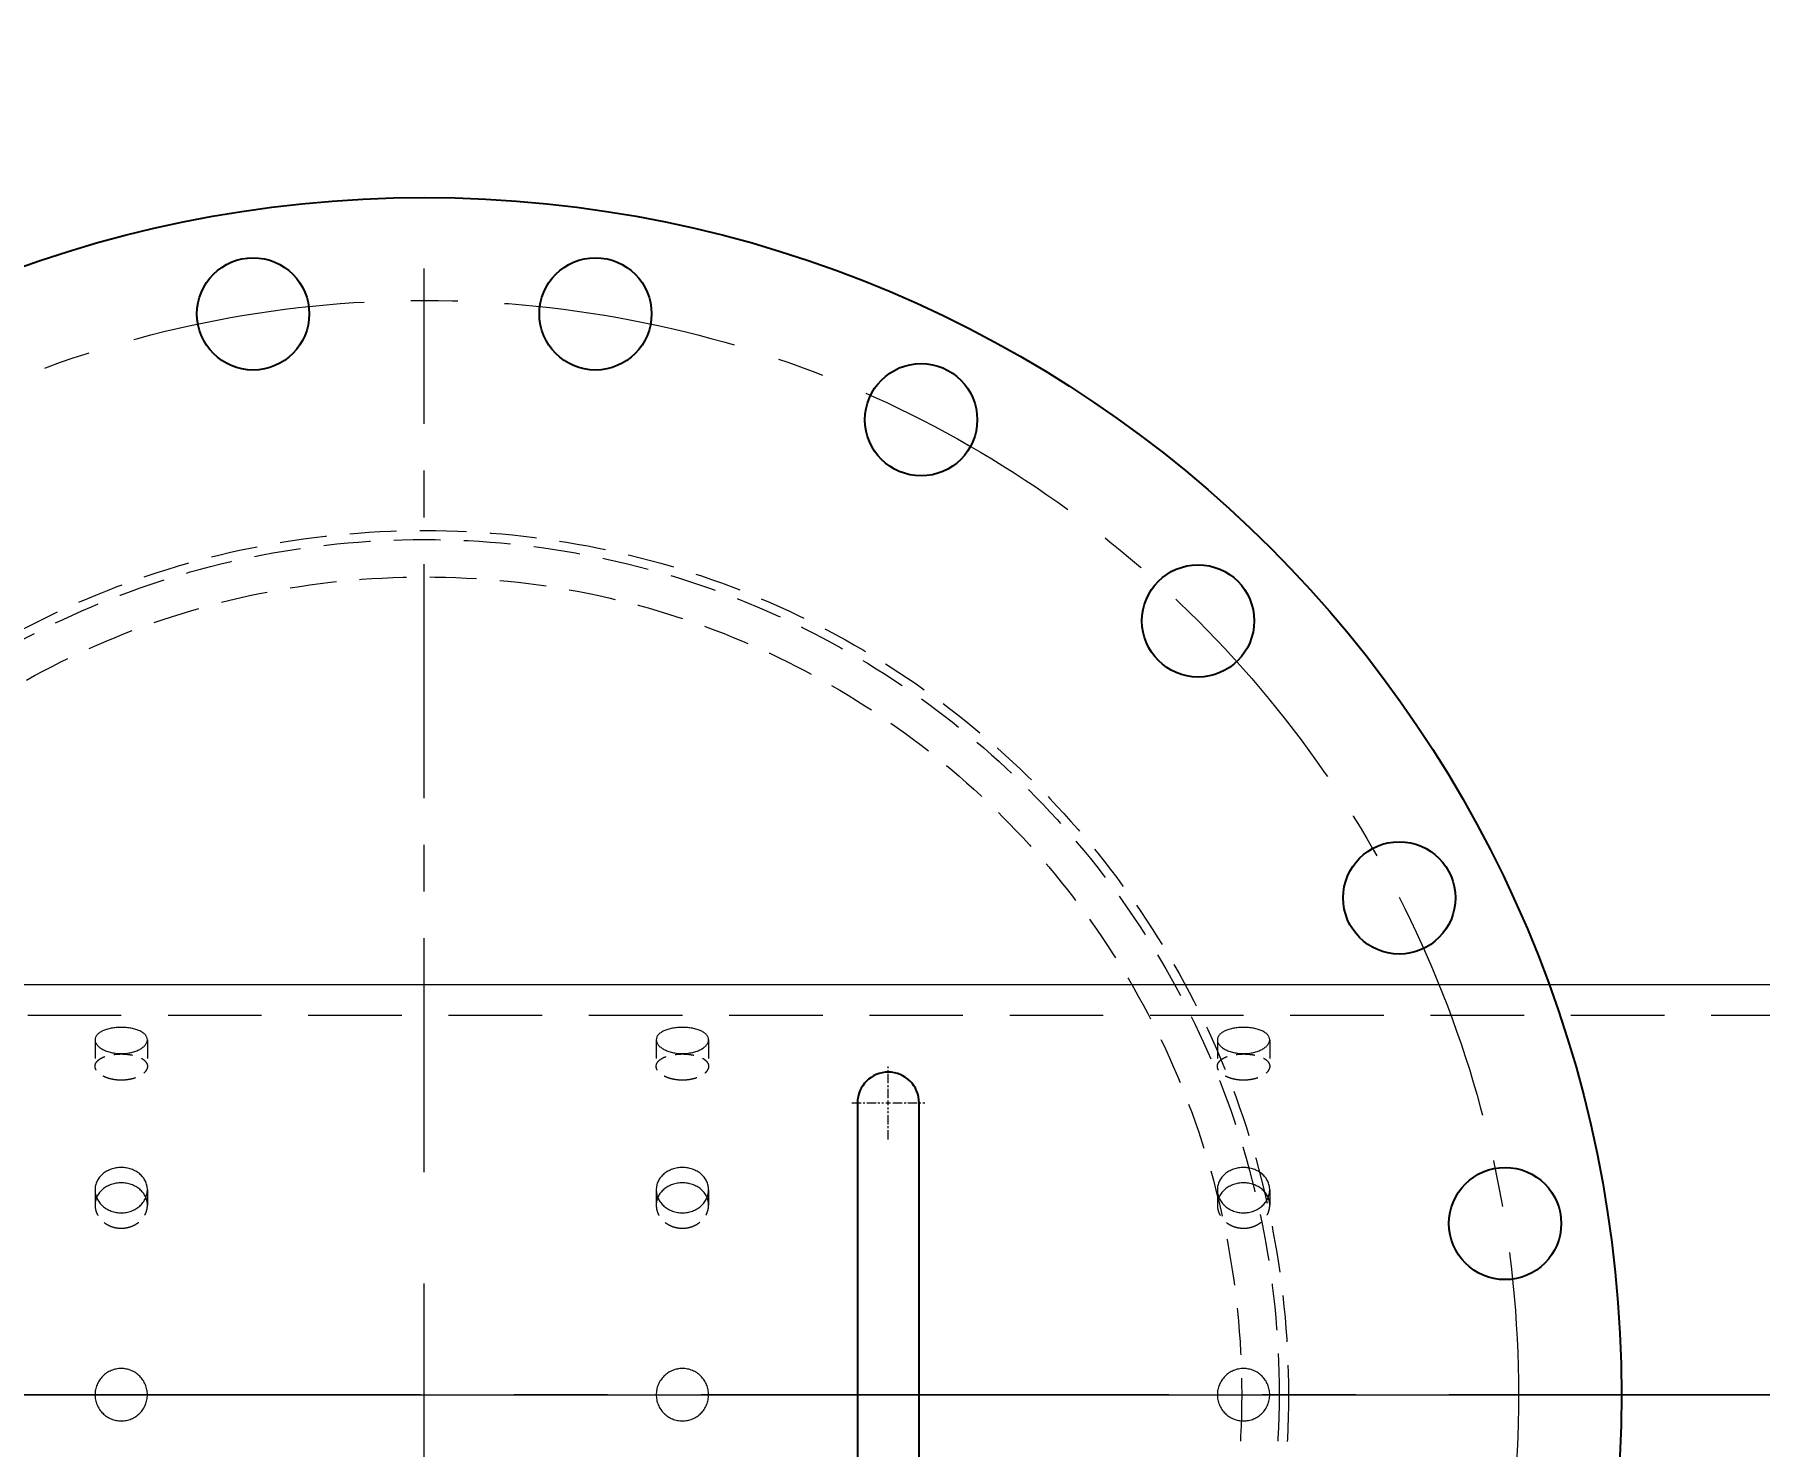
# Model space of a CAD drawing. Header units: millimetres. Extents: x -46397 to 283259, y -8690 to 23983.
# Drawn here: x 1150 to 1611.1, y 853.5 to 1230.9 of the extents above; entities that cross this region are included whole.
import ezdxf

# ---------------------------------------------------------------- set-up
doc = ezdxf.new("R2010")
doc.units = ezdxf.units.MM
for name, pattern in [('CENTER', [2, 1.25, -0.25, 0.25, -0.25]), ('HIDDEN', [0.375, 0.25, -0.125]), ('HIDDENX2', [0.75, 0.5, -0.25])]:
    doc.linetypes.add(name, pattern=pattern)
doc.layers.get('Defpoints').update_dxf_attribs({"lineweight": 0})
for name, color, linetype, lineweight in [('DUONGCHINH', 7, 'Continuous', 25), ('DUONGTAM', 1, 'CENTER', 0), ('mDƯỜNG KHUẤT', 251, 'HIDDEN', 5), ('mDƯỜNG TÂM', 8, 'CENTER', 0), ('PHANTOM 2', 8, 'Continuous', 0)]:
    doc.layers.add(name, color=color, linetype=linetype, lineweight=lineweight)
doc.layers.add('flashshoot', color=7, linetype='Continuous')
doc.styles.add('GHI CHÚ 1', font='isocp_IV25.ttf', dxfattribs={"width": 0.8})
doc.dimstyles.new('1-30SCALE', dxfattribs={"dimtxt": 75, "dimasz": 75, "dimexe": 37.5, "dimexo": 30, "dimgap": 30, "dimtad": 1, "dimtoh": 1, "dimdec": 0, "dimdsep": 46, "dimtxsty": 'GHI CHÚ 1', "dimcen": 0.09, "dimclrd": 256, "dimclre": 256, "dimclrt": 2, "dimadec": 0, "dimazin": 0, "dimtfac": 1, "dimtdec": 0, "dimtofl": 0, "dimtmove": 0, "dimatfit": 3, "dimfxl": 1, "dimlwd": 0, "dimlwe": 0, "dimarcsym": 0})

# ---------------------------------------------------------------- blocks, each defined once
blk = doc.blocks.new('*U98')
at = {"color": 1}
blk.add_circle((0, 0), 15, dxfattribs=at)
blk = doc.blocks.new('*U99')
at = {"layer": 'DUONGCHINH', "color": 0, "linetype": 'ByBlock', "lineweight": -2, "transparency": 16777216}
for p, rotation in [((101990.38, -98061.37), 89.99999999999993), ((102080.77, -98075.68), 71.99999999999994), ((102162.31, -98117.23), 53.99999999999995), ((102227.02, -98181.94), 35.99999999999994), ((102268.57, -98263.48), 17.99999999999997)]:
    blk.add_blockref('*U98', p, dxfattribs=dict(at, rotation=rotation))
blk.add_blockref('*U98', (102282.88, -98353.87), dxfattribs=at)
blk = doc.blocks.new('*U100')
at = {"layer": 'mDƯỜNG TÂM', "color": 0, "ltscale": 50, "transparency": 16777216}
for p, q in [((0, 59.5), (0, 301)), ((-301, 0), (-59.5, 0)), ((59.5, 0), (301, 0))]:
    blk.add_line(p, q, dxfattribs=at)
at = {"layer": 'mDƯỜNG TÂM', "color": 0, "linetype": 'Continuous', "ltscale": 50, "transparency": 16777216}
for p, q in [((0, -29.75), (0, 29.75)), ((-29.75, 0), (29.75, 0))]:
    blk.add_line(p, q, dxfattribs=at)
blk = doc.blocks.new('*U101')
at = {"layer": 'mDƯỜNG TÂM', "color": 0, "ltscale": 2, "transparency": 16777216}
for p, q in [((0, 1.248), (0, 9.74)), ((-9.74, 0), (-1.248, 0)), ((1.248, 0), (9.74, 0)), ((0, -9.74), (0, -1.248))]:
    blk.add_line(p, q, dxfattribs=at)
at = {"layer": 'mDƯỜNG TÂM', "color": 0, "linetype": 'Continuous', "ltscale": 2, "transparency": 16777216}
for p, q in [((-0.624, 0), (0.624, 0)), ((0, -0.624), (0, 0.624))]:
    blk.add_line(p, q, dxfattribs=at)
blk = doc.blocks.new('MH1-2')
at = {"layer": 'DUONGCHINH'}
blk.add_lwpolyline([(132.26, -78), (132.26, 78, 1), (115.78, 78), (115.78, -78, 1)], format="xyb", close=True, dxfattribs=at)
blk.add_circle((0, 0), 320, dxfattribs=at)
at = {"layer": 'mDƯỜNG KHUẤT', "ltscale": 50}
for centre, radius in [((0, 0), 231), ((0, 0.09), 228.5), ((0, 0.09), 218.5)]:
    blk.add_circle(centre, radius, dxfattribs=at)
at = {"layer": 'mDƯỜNG TÂM', "color": 8, "ltscale": 50}
blk.add_circle((0, 0), 292.5, dxfattribs=at)
at = {"layer": 'DUONGCHINH', "rotation": 9}
blk.add_blockref('*U99', (-116120.64, 81188.16), dxfattribs=at)
at = {"layer": 'mDƯỜNG TÂM', "color": 8, "ltscale": 50}
blk.add_blockref('*U100', (0, 0), dxfattribs=at)
at = {"layer": 'mDƯỜNG TÂM', "color": 8, "ltscale": 2}
blk.add_blockref('*U101', (124.02, 78), dxfattribs=at)
blk = doc.blocks.new('A$C90275d84')
at = {"color": 2, "linetype": 'Continuous', "lineweight": 0, "ltscale": 10}
blk.add_line((-109.55, 1960), (-109.55, -3000), dxfattribs=at)
at = {"color": 1, "linetype": 'HIDDENX2', "lineweight": 0, "ltscale": 50}
blk.add_line((-101.37, 1960), (-101.37, -3000), dxfattribs=at)
at = {"color": 1, "linetype": 'HIDDENX2', "lineweight": 0, "ltscale": 10}
for p, q in [((-94.87, -1933), (-87.79, -1933)), ((-54.77, -1933), (-50.68, -1933)), ((-94.87, -1947), (-87.79, -1947)), ((-54.77, -1947), (-50.68, -1947)), ((-94.87, -2083), (-87.79, -2083)), ((-54.77, -2083), (-50.68, -2083)), ((-94.87, -2097), (-87.79, -2097)), ((-54.77, -2097), (-50.68, -2097)), ((-94.87, -2233), (-87.79, -2233)), ((-54.77, -2233), (-50.68, -2233)), ((-94.87, -2247), (-87.79, -2247)), ((-54.77, -2247), (-50.68, -2247))]:
    blk.add_line(p, q, dxfattribs=at)
at = {"color": 2, "linetype": 'Continuous', "lineweight": 0, "ltscale": 10}
for points, knots in [([(-91.18, -1940), (-91.18, -1940.44), (-91.2, -1940.89), (-91.3, -1941.8), (-91.38, -1942.25), (-91.57, -1943.11), (-91.69, -1943.52), (-91.98, -1944.29), (-92.13, -1944.64), (-92.47, -1945.26), (-92.66, -1945.55), (-93.06, -1946.07), (-93.28, -1946.29), (-93.73, -1946.65), (-93.96, -1946.78), (-94.42, -1946.96), (-94.65, -1947), (-95.09, -1947), (-95.32, -1946.96), (-95.76, -1946.78), (-95.98, -1946.65), (-96.39, -1946.29), (-96.59, -1946.07), (-96.94, -1945.55), (-97.11, -1945.26), (-97.39, -1944.64), (-97.53, -1944.29), (-97.76, -1943.52), (-97.86, -1943.11), (-98.02, -1942.25), (-98.08, -1941.8), (-98.16, -1940.89), (-98.18, -1940.44), (-98.18, -1939.56), (-98.16, -1939.11), (-98.08, -1938.2), (-98.02, -1937.75), (-97.86, -1936.89), (-97.76, -1936.48), (-97.53, -1935.71), (-97.39, -1935.36), (-97.11, -1934.74), (-96.94, -1934.45), (-96.59, -1933.93), (-96.39, -1933.71), (-95.98, -1933.35), (-95.76, -1933.22), (-95.32, -1933.04), (-95.09, -1933), (-94.65, -1933), (-94.42, -1933.04), (-93.96, -1933.22), (-93.73, -1933.35), (-93.28, -1933.71), (-93.06, -1933.93), (-92.66, -1934.45), (-92.47, -1934.74), (-92.13, -1935.36), (-91.98, -1935.71), (-91.69, -1936.48), (-91.57, -1936.89), (-91.38, -1937.75), (-91.3, -1938.2), (-91.2, -1939.11), (-91.18, -1939.56), (-91.18, -1940)], [0, 0, 0, 0, 1.318789, 1.318789, 2.637578, 2.637578, 3.956368, 3.956368, 5.275157, 5.275157, 6.593945, 6.593945, 7.912734, 7.912734, 9.231522, 9.231522, 10.550311, 10.550311, 11.869099, 11.869099, 13.187888, 13.187888, 14.506676, 14.506676, 15.825465, 15.825465, 17.144254, 17.144254, 18.463043, 18.463043, 19.781833, 19.781833, 21.100622, 21.100622, 22.419411, 22.419411, 23.7382, 23.7382, 25.05699, 25.05699, 26.375779, 26.375779, 27.694567, 27.694567, 29.013356, 29.013356, 30.332144, 30.332144, 31.650933, 31.650933, 32.969721, 32.969721, 34.28851, 34.28851, 35.607298, 35.607298, 36.926087, 36.926087, 38.244876, 38.244876, 39.563665, 39.563665, 40.882454, 40.882454, 42.201244, 42.201244, 42.201244, 42.201244]), ([(-48.6, -1940), (-48.6, -1940.44), (-48.64, -1940.89), (-48.8, -1941.8), (-48.92, -1942.25), (-49.24, -1943.11), (-49.44, -1943.52), (-49.9, -1944.29), (-50.16, -1944.64), (-50.71, -1945.26), (-51.02, -1945.55), (-51.7, -1946.07), (-52.06, -1946.29), (-52.82, -1946.65), (-53.21, -1946.78), (-54, -1946.96), (-54.39, -1947), (-55.16, -1947), (-55.55, -1946.96), (-56.33, -1946.78), (-56.71, -1946.65), (-57.45, -1946.29), (-57.8, -1946.07), (-58.45, -1945.55), (-58.74, -1945.26), (-59.27, -1944.64), (-59.51, -1944.29), (-59.94, -1943.52), (-60.13, -1943.11), (-60.43, -1942.25), (-60.54, -1941.8), (-60.69, -1940.89), (-60.73, -1940.44), (-60.73, -1939.56), (-60.69, -1939.11), (-60.54, -1938.2), (-60.43, -1937.75), (-60.13, -1936.89), (-59.94, -1936.48), (-59.51, -1935.71), (-59.27, -1935.36), (-58.74, -1934.74), (-58.45, -1934.45), (-57.8, -1933.93), (-57.45, -1933.71), (-56.71, -1933.35), (-56.33, -1933.22), (-55.55, -1933.04), (-55.16, -1933), (-54.39, -1933), (-54, -1933.04), (-53.21, -1933.22), (-52.82, -1933.35), (-52.06, -1933.71), (-51.7, -1933.93), (-51.02, -1934.45), (-50.71, -1934.74), (-50.16, -1935.36), (-49.9, -1935.71), (-49.44, -1936.48), (-49.24, -1936.89), (-48.92, -1937.75), (-48.8, -1938.2), (-48.64, -1939.11), (-48.6, -1939.56), (-48.6, -1940)], [0, 0, 0, 0, 1.318789, 1.318789, 2.637578, 2.637578, 3.956368, 3.956368, 5.275157, 5.275157, 6.593945, 6.593945, 7.912734, 7.912734, 9.231522, 9.231522, 10.550311, 10.550311, 11.869099, 11.869099, 13.187888, 13.187888, 14.506676, 14.506676, 15.825465, 15.825465, 17.144254, 17.144254, 18.463043, 18.463043, 19.781833, 19.781833, 21.100622, 21.100622, 22.419411, 22.419411, 23.7382, 23.7382, 25.05699, 25.05699, 26.375779, 26.375779, 27.694567, 27.694567, 29.013356, 29.013356, 30.332144, 30.332144, 31.650933, 31.650933, 32.969721, 32.969721, 34.28851, 34.28851, 35.607298, 35.607298, 36.926087, 36.926087, 38.244876, 38.244876, 39.563665, 39.563665, 40.882454, 40.882454, 42.201244, 42.201244, 42.201244, 42.201244]), ([(-52.72, -1933.41), (-52.81, -1933.45), (-52.9, -1933.49), (-53.36, -1933.71), (-53.71, -1933.93), (-54.35, -1934.45), (-54.65, -1934.74), (-55.17, -1935.36), (-55.42, -1935.71), (-55.85, -1936.48), (-56.03, -1936.89), (-56.33, -1937.75), (-56.44, -1938.2), (-56.59, -1939.11), (-56.63, -1939.56), (-56.63, -1940.44), (-56.59, -1940.89), (-56.44, -1941.8), (-56.33, -1942.25), (-56.03, -1943.11), (-55.85, -1943.52), (-55.42, -1944.29), (-55.17, -1944.64), (-54.65, -1945.26), (-54.35, -1945.55), (-53.71, -1946.07), (-53.36, -1946.29), (-52.9, -1946.51), (-52.81, -1946.55), (-52.72, -1946.59)], [12.868165, 12.868165, 12.868165, 12.868165, 13.188536, 13.188536, 14.507389, 14.507389, 15.826243, 15.826243, 17.145097, 17.145097, 18.463951, 18.463951, 19.782805, 19.782805, 21.10166, 21.10166, 22.420514, 22.420514, 23.739368, 23.739368, 25.058222, 25.058222, 26.377077, 26.377077, 27.69593, 27.69593, 29.014783, 29.014783, 29.335155, 29.335155, 29.335155, 29.335155]), ([(-7, -1940), (-7, -1939.56), (-6.96, -1939.11), (-6.78, -1938.2), (-6.65, -1937.75), (-6.29, -1936.89), (-6.07, -1936.48), (-5.55, -1935.71), (-5.26, -1935.36), (-4.64, -1934.74), (-4.29, -1934.45), (-3.52, -1933.93), (-3.11, -1933.71), (-2.25, -1933.35), (-1.8, -1933.22), (-0.89, -1933.04), (-0.44, -1933), (0.44, -1933), (0.89, -1933.04), (1.8, -1933.22), (2.25, -1933.35), (3.11, -1933.71), (3.52, -1933.93), (4.29, -1934.45), (4.64, -1934.74), (5.26, -1935.36), (5.55, -1935.71), (6.07, -1936.48), (6.29, -1936.89), (6.65, -1937.75), (6.78, -1938.2), (6.96, -1939.11), (7, -1939.56), (7, -1940.44), (6.96, -1940.89), (6.78, -1941.8), (6.65, -1942.25), (6.29, -1943.11), (6.07, -1943.52), (5.55, -1944.29), (5.26, -1944.64), (4.64, -1945.26), (4.29, -1945.55), (3.52, -1946.07), (3.11, -1946.29), (2.25, -1946.65), (1.8, -1946.78), (0.89, -1946.96), (0.44, -1947), (-0.44, -1947), (-0.89, -1946.96), (-1.8, -1946.78), (-2.25, -1946.65), (-3.11, -1946.29), (-3.52, -1946.07), (-4.29, -1945.55), (-4.64, -1945.26), (-5.26, -1944.64), (-5.55, -1944.29), (-6.07, -1943.52), (-6.29, -1943.11), (-6.65, -1942.25), (-6.78, -1941.8), (-6.96, -1940.89), (-7, -1940.44), (-7, -1940)], [0, 0, 0, 0, 1.318789, 1.318789, 2.637578, 2.637578, 3.956368, 3.956368, 5.275157, 5.275157, 6.593945, 6.593945, 7.912734, 7.912734, 9.231522, 9.231522, 10.550311, 10.550311, 11.869099, 11.869099, 13.187888, 13.187888, 14.506676, 14.506676, 15.825465, 15.825465, 17.144254, 17.144254, 18.463043, 18.463043, 19.781833, 19.781833, 21.100622, 21.100622, 22.419411, 22.419411, 23.7382, 23.7382, 25.05699, 25.05699, 26.375779, 26.375779, 27.694567, 27.694567, 29.013356, 29.013356, 30.332144, 30.332144, 31.650933, 31.650933, 32.969721, 32.969721, 34.28851, 34.28851, 35.607298, 35.607298, 36.926087, 36.926087, 38.244876, 38.244876, 39.563665, 39.563665, 40.882454, 40.882454, 42.201244, 42.201244, 42.201244, 42.201244]), ([(-91.18, -2090), (-91.18, -2090.44), (-91.2, -2090.89), (-91.3, -2091.8), (-91.38, -2092.25), (-91.57, -2093.11), (-91.69, -2093.52), (-91.98, -2094.29), (-92.13, -2094.64), (-92.47, -2095.26), (-92.66, -2095.55), (-93.06, -2096.07), (-93.28, -2096.29), (-93.73, -2096.65), (-93.96, -2096.78), (-94.42, -2096.96), (-94.65, -2097), (-95.09, -2097), (-95.32, -2096.96), (-95.76, -2096.78), (-95.98, -2096.65), (-96.39, -2096.29), (-96.59, -2096.07), (-96.94, -2095.55), (-97.11, -2095.26), (-97.39, -2094.64), (-97.53, -2094.29), (-97.76, -2093.52), (-97.86, -2093.11), (-98.02, -2092.25), (-98.08, -2091.8), (-98.16, -2090.89), (-98.18, -2090.44), (-98.18, -2089.56), (-98.16, -2089.11), (-98.08, -2088.2), (-98.02, -2087.75), (-97.86, -2086.89), (-97.76, -2086.48), (-97.53, -2085.71), (-97.39, -2085.36), (-97.11, -2084.74), (-96.94, -2084.45), (-96.59, -2083.93), (-96.39, -2083.71), (-95.98, -2083.35), (-95.76, -2083.22), (-95.32, -2083.04), (-95.09, -2083), (-94.65, -2083), (-94.42, -2083.04), (-93.96, -2083.22), (-93.73, -2083.35), (-93.28, -2083.71), (-93.06, -2083.93), (-92.66, -2084.45), (-92.47, -2084.74), (-92.13, -2085.36), (-91.98, -2085.71), (-91.69, -2086.48), (-91.57, -2086.89), (-91.38, -2087.75), (-91.3, -2088.2), (-91.2, -2089.11), (-91.18, -2089.56), (-91.18, -2090)], [0, 0, 0, 0, 1.318789, 1.318789, 2.637578, 2.637578, 3.956368, 3.956368, 5.275157, 5.275157, 6.593945, 6.593945, 7.912734, 7.912734, 9.231522, 9.231522, 10.550311, 10.550311, 11.869099, 11.869099, 13.187888, 13.187888, 14.506676, 14.506676, 15.825465, 15.825465, 17.144254, 17.144254, 18.463043, 18.463043, 19.781833, 19.781833, 21.100622, 21.100622, 22.419411, 22.419411, 23.7382, 23.7382, 25.05699, 25.05699, 26.375779, 26.375779, 27.694567, 27.694567, 29.013356, 29.013356, 30.332144, 30.332144, 31.650933, 31.650933, 32.969721, 32.969721, 34.28851, 34.28851, 35.607298, 35.607298, 36.926087, 36.926087, 38.244876, 38.244876, 39.563665, 39.563665, 40.882454, 40.882454, 42.201244, 42.201244, 42.201244, 42.201244]), ([(-48.6, -2090), (-48.6, -2090.44), (-48.64, -2090.89), (-48.8, -2091.8), (-48.92, -2092.25), (-49.24, -2093.11), (-49.44, -2093.52), (-49.9, -2094.29), (-50.16, -2094.64), (-50.71, -2095.26), (-51.02, -2095.55), (-51.7, -2096.07), (-52.06, -2096.29), (-52.82, -2096.65), (-53.21, -2096.78), (-54, -2096.96), (-54.39, -2097), (-55.16, -2097), (-55.55, -2096.96), (-56.33, -2096.78), (-56.71, -2096.65), (-57.45, -2096.29), (-57.8, -2096.07), (-58.45, -2095.55), (-58.74, -2095.26), (-59.27, -2094.64), (-59.51, -2094.29), (-59.94, -2093.52), (-60.13, -2093.11), (-60.43, -2092.25), (-60.54, -2091.8), (-60.69, -2090.89), (-60.73, -2090.44), (-60.73, -2089.56), (-60.69, -2089.11), (-60.54, -2088.2), (-60.43, -2087.75), (-60.13, -2086.89), (-59.94, -2086.48), (-59.51, -2085.71), (-59.27, -2085.36), (-58.74, -2084.74), (-58.45, -2084.45), (-57.8, -2083.93), (-57.45, -2083.71), (-56.71, -2083.35), (-56.33, -2083.22), (-55.55, -2083.04), (-55.16, -2083), (-54.39, -2083), (-54, -2083.04), (-53.21, -2083.22), (-52.82, -2083.35), (-52.06, -2083.71), (-51.7, -2083.93), (-51.02, -2084.45), (-50.71, -2084.74), (-50.16, -2085.36), (-49.9, -2085.71), (-49.44, -2086.48), (-49.24, -2086.89), (-48.92, -2087.75), (-48.8, -2088.2), (-48.64, -2089.11), (-48.6, -2089.56), (-48.6, -2090)], [0, 0, 0, 0, 1.318789, 1.318789, 2.637578, 2.637578, 3.956368, 3.956368, 5.275157, 5.275157, 6.593945, 6.593945, 7.912734, 7.912734, 9.231522, 9.231522, 10.550311, 10.550311, 11.869099, 11.869099, 13.187888, 13.187888, 14.506676, 14.506676, 15.825465, 15.825465, 17.144254, 17.144254, 18.463043, 18.463043, 19.781833, 19.781833, 21.100622, 21.100622, 22.419411, 22.419411, 23.7382, 23.7382, 25.05699, 25.05699, 26.375779, 26.375779, 27.694567, 27.694567, 29.013356, 29.013356, 30.332144, 30.332144, 31.650933, 31.650933, 32.969721, 32.969721, 34.28851, 34.28851, 35.607298, 35.607298, 36.926087, 36.926087, 38.244876, 38.244876, 39.563665, 39.563665, 40.882454, 40.882454, 42.201244, 42.201244, 42.201244, 42.201244]), ([(-52.72, -2083.41), (-52.81, -2083.45), (-52.9, -2083.49), (-53.36, -2083.71), (-53.71, -2083.93), (-54.35, -2084.45), (-54.65, -2084.74), (-55.17, -2085.36), (-55.42, -2085.71), (-55.85, -2086.48), (-56.03, -2086.89), (-56.33, -2087.75), (-56.44, -2088.2), (-56.59, -2089.11), (-56.63, -2089.56), (-56.63, -2090.44), (-56.59, -2090.89), (-56.44, -2091.8), (-56.33, -2092.25), (-56.03, -2093.11), (-55.85, -2093.52), (-55.42, -2094.29), (-55.17, -2094.64), (-54.65, -2095.26), (-54.35, -2095.55), (-53.71, -2096.07), (-53.36, -2096.29), (-52.9, -2096.51), (-52.81, -2096.55), (-52.72, -2096.59)], [12.868165, 12.868165, 12.868165, 12.868165, 13.188536, 13.188536, 14.507389, 14.507389, 15.826243, 15.826243, 17.145097, 17.145097, 18.463951, 18.463951, 19.782805, 19.782805, 21.10166, 21.10166, 22.420514, 22.420514, 23.739368, 23.739368, 25.058222, 25.058222, 26.377077, 26.377077, 27.69593, 27.69593, 29.014783, 29.014783, 29.335155, 29.335155, 29.335155, 29.335155]), ([(-7, -2090), (-7, -2089.56), (-6.96, -2089.11), (-6.78, -2088.2), (-6.65, -2087.75), (-6.29, -2086.89), (-6.07, -2086.48), (-5.55, -2085.71), (-5.26, -2085.36), (-4.64, -2084.74), (-4.29, -2084.45), (-3.52, -2083.93), (-3.11, -2083.71), (-2.25, -2083.35), (-1.8, -2083.22), (-0.89, -2083.04), (-0.44, -2083), (0.44, -2083), (0.89, -2083.04), (1.8, -2083.22), (2.25, -2083.35), (3.11, -2083.71), (3.52, -2083.93), (4.29, -2084.45), (4.64, -2084.74), (5.26, -2085.36), (5.55, -2085.71), (6.07, -2086.48), (6.29, -2086.89), (6.65, -2087.75), (6.78, -2088.2), (6.96, -2089.11), (7, -2089.56), (7, -2090.44), (6.96, -2090.89), (6.78, -2091.8), (6.65, -2092.25), (6.29, -2093.11), (6.07, -2093.52), (5.55, -2094.29), (5.26, -2094.64), (4.64, -2095.26), (4.29, -2095.55), (3.52, -2096.07), (3.11, -2096.29), (2.25, -2096.65), (1.8, -2096.78), (0.89, -2096.96), (0.44, -2097), (-0.44, -2097), (-0.89, -2096.96), (-1.8, -2096.78), (-2.25, -2096.65), (-3.11, -2096.29), (-3.52, -2096.07), (-4.29, -2095.55), (-4.64, -2095.26), (-5.26, -2094.64), (-5.55, -2094.29), (-6.07, -2093.52), (-6.29, -2093.11), (-6.65, -2092.25), (-6.78, -2091.8), (-6.96, -2090.89), (-7, -2090.44), (-7, -2090)], [0, 0, 0, 0, 1.318789, 1.318789, 2.637578, 2.637578, 3.956368, 3.956368, 5.275157, 5.275157, 6.593945, 6.593945, 7.912734, 7.912734, 9.231522, 9.231522, 10.550311, 10.550311, 11.869099, 11.869099, 13.187888, 13.187888, 14.506676, 14.506676, 15.825465, 15.825465, 17.144254, 17.144254, 18.463043, 18.463043, 19.781833, 19.781833, 21.100622, 21.100622, 22.419411, 22.419411, 23.7382, 23.7382, 25.05699, 25.05699, 26.375779, 26.375779, 27.694567, 27.694567, 29.013356, 29.013356, 30.332144, 30.332144, 31.650933, 31.650933, 32.969721, 32.969721, 34.28851, 34.28851, 35.607298, 35.607298, 36.926087, 36.926087, 38.244876, 38.244876, 39.563665, 39.563665, 40.882454, 40.882454, 42.201244, 42.201244, 42.201244, 42.201244]), ([(-91.18, -2240), (-91.18, -2240.44), (-91.2, -2240.89), (-91.3, -2241.8), (-91.38, -2242.25), (-91.57, -2243.11), (-91.69, -2243.52), (-91.98, -2244.29), (-92.13, -2244.64), (-92.47, -2245.26), (-92.66, -2245.55), (-93.06, -2246.07), (-93.28, -2246.29), (-93.73, -2246.65), (-93.96, -2246.78), (-94.42, -2246.96), (-94.65, -2247), (-95.09, -2247), (-95.32, -2246.96), (-95.76, -2246.78), (-95.98, -2246.65), (-96.39, -2246.29), (-96.59, -2246.07), (-96.94, -2245.55), (-97.11, -2245.26), (-97.39, -2244.64), (-97.53, -2244.29), (-97.76, -2243.52), (-97.86, -2243.11), (-98.02, -2242.25), (-98.08, -2241.8), (-98.16, -2240.89), (-98.18, -2240.44), (-98.18, -2239.56), (-98.16, -2239.11), (-98.08, -2238.2), (-98.02, -2237.75), (-97.86, -2236.89), (-97.76, -2236.48), (-97.53, -2235.71), (-97.39, -2235.36), (-97.11, -2234.74), (-96.94, -2234.45), (-96.59, -2233.93), (-96.39, -2233.71), (-95.98, -2233.35), (-95.76, -2233.22), (-95.32, -2233.04), (-95.09, -2233), (-94.65, -2233), (-94.42, -2233.04), (-93.96, -2233.22), (-93.73, -2233.35), (-93.28, -2233.71), (-93.06, -2233.93), (-92.66, -2234.45), (-92.47, -2234.74), (-92.13, -2235.36), (-91.98, -2235.71), (-91.69, -2236.48), (-91.57, -2236.89), (-91.38, -2237.75), (-91.3, -2238.2), (-91.2, -2239.11), (-91.18, -2239.56), (-91.18, -2240)], [0, 0, 0, 0, 1.318789, 1.318789, 2.637578, 2.637578, 3.956368, 3.956368, 5.275157, 5.275157, 6.593945, 6.593945, 7.912734, 7.912734, 9.231522, 9.231522, 10.550311, 10.550311, 11.869099, 11.869099, 13.187888, 13.187888, 14.506676, 14.506676, 15.825465, 15.825465, 17.144254, 17.144254, 18.463043, 18.463043, 19.781833, 19.781833, 21.100622, 21.100622, 22.419411, 22.419411, 23.7382, 23.7382, 25.05699, 25.05699, 26.375779, 26.375779, 27.694567, 27.694567, 29.013356, 29.013356, 30.332144, 30.332144, 31.650933, 31.650933, 32.969721, 32.969721, 34.28851, 34.28851, 35.607298, 35.607298, 36.926087, 36.926087, 38.244876, 38.244876, 39.563665, 39.563665, 40.882454, 40.882454, 42.201244, 42.201244, 42.201244, 42.201244]), ([(-48.6, -2240), (-48.6, -2240.44), (-48.64, -2240.89), (-48.8, -2241.8), (-48.92, -2242.25), (-49.24, -2243.11), (-49.44, -2243.52), (-49.9, -2244.29), (-50.16, -2244.64), (-50.71, -2245.26), (-51.02, -2245.55), (-51.7, -2246.07), (-52.06, -2246.29), (-52.82, -2246.65), (-53.21, -2246.78), (-54, -2246.96), (-54.39, -2247), (-55.16, -2247), (-55.55, -2246.96), (-56.33, -2246.78), (-56.71, -2246.65), (-57.45, -2246.29), (-57.8, -2246.07), (-58.45, -2245.55), (-58.74, -2245.26), (-59.27, -2244.64), (-59.51, -2244.29), (-59.94, -2243.52), (-60.13, -2243.11), (-60.43, -2242.25), (-60.54, -2241.8), (-60.69, -2240.89), (-60.73, -2240.44), (-60.73, -2239.56), (-60.69, -2239.11), (-60.54, -2238.2), (-60.43, -2237.75), (-60.13, -2236.89), (-59.94, -2236.48), (-59.51, -2235.71), (-59.27, -2235.36), (-58.74, -2234.74), (-58.45, -2234.45), (-57.8, -2233.93), (-57.45, -2233.71), (-56.71, -2233.35), (-56.33, -2233.22), (-55.55, -2233.04), (-55.16, -2233), (-54.39, -2233), (-54, -2233.04), (-53.21, -2233.22), (-52.82, -2233.35), (-52.06, -2233.71), (-51.7, -2233.93), (-51.02, -2234.45), (-50.71, -2234.74), (-50.16, -2235.36), (-49.9, -2235.71), (-49.44, -2236.48), (-49.24, -2236.89), (-48.92, -2237.75), (-48.8, -2238.2), (-48.64, -2239.11), (-48.6, -2239.56), (-48.6, -2240)], [0, 0, 0, 0, 1.318789, 1.318789, 2.637578, 2.637578, 3.956368, 3.956368, 5.275157, 5.275157, 6.593945, 6.593945, 7.912734, 7.912734, 9.231522, 9.231522, 10.550311, 10.550311, 11.869099, 11.869099, 13.187888, 13.187888, 14.506676, 14.506676, 15.825465, 15.825465, 17.144254, 17.144254, 18.463043, 18.463043, 19.781833, 19.781833, 21.100622, 21.100622, 22.419411, 22.419411, 23.7382, 23.7382, 25.05699, 25.05699, 26.375779, 26.375779, 27.694567, 27.694567, 29.013356, 29.013356, 30.332144, 30.332144, 31.650933, 31.650933, 32.969721, 32.969721, 34.28851, 34.28851, 35.607298, 35.607298, 36.926087, 36.926087, 38.244876, 38.244876, 39.563665, 39.563665, 40.882454, 40.882454, 42.201244, 42.201244, 42.201244, 42.201244]), ([(-52.72, -2233.41), (-52.81, -2233.45), (-52.9, -2233.49), (-53.36, -2233.71), (-53.71, -2233.93), (-54.35, -2234.45), (-54.65, -2234.74), (-55.17, -2235.36), (-55.42, -2235.71), (-55.85, -2236.48), (-56.03, -2236.89), (-56.33, -2237.75), (-56.44, -2238.2), (-56.59, -2239.11), (-56.63, -2239.56), (-56.63, -2240.44), (-56.59, -2240.89), (-56.44, -2241.8), (-56.33, -2242.25), (-56.03, -2243.11), (-55.85, -2243.52), (-55.42, -2244.29), (-55.17, -2244.64), (-54.65, -2245.26), (-54.35, -2245.55), (-53.71, -2246.07), (-53.36, -2246.29), (-52.9, -2246.51), (-52.81, -2246.55), (-52.72, -2246.59)], [12.868165, 12.868165, 12.868165, 12.868165, 13.188536, 13.188536, 14.507389, 14.507389, 15.826243, 15.826243, 17.145097, 17.145097, 18.463951, 18.463951, 19.782805, 19.782805, 21.10166, 21.10166, 22.420514, 22.420514, 23.739368, 23.739368, 25.058222, 25.058222, 26.377077, 26.377077, 27.69593, 27.69593, 29.014783, 29.014783, 29.335155, 29.335155, 29.335155, 29.335155]), ([(-7, -2240), (-7, -2239.56), (-6.96, -2239.11), (-6.78, -2238.2), (-6.65, -2237.75), (-6.29, -2236.89), (-6.07, -2236.48), (-5.55, -2235.71), (-5.26, -2235.36), (-4.64, -2234.74), (-4.29, -2234.45), (-3.52, -2233.93), (-3.11, -2233.71), (-2.25, -2233.35), (-1.8, -2233.22), (-0.89, -2233.04), (-0.44, -2233), (0.44, -2233), (0.89, -2233.04), (1.8, -2233.22), (2.25, -2233.35), (3.11, -2233.71), (3.52, -2233.93), (4.29, -2234.45), (4.64, -2234.74), (5.26, -2235.36), (5.55, -2235.71), (6.07, -2236.48), (6.29, -2236.89), (6.65, -2237.75), (6.78, -2238.2), (6.96, -2239.11), (7, -2239.56), (7, -2240.44), (6.96, -2240.89), (6.78, -2241.8), (6.65, -2242.25), (6.29, -2243.11), (6.07, -2243.52), (5.55, -2244.29), (5.26, -2244.64), (4.64, -2245.26), (4.29, -2245.55), (3.52, -2246.07), (3.11, -2246.29), (2.25, -2246.65), (1.8, -2246.78), (0.89, -2246.96), (0.44, -2247), (-0.44, -2247), (-0.89, -2246.96), (-1.8, -2246.78), (-2.25, -2246.65), (-3.11, -2246.29), (-3.52, -2246.07), (-4.29, -2245.55), (-4.64, -2245.26), (-5.26, -2244.64), (-5.55, -2244.29), (-6.07, -2243.52), (-6.29, -2243.11), (-6.65, -2242.25), (-6.78, -2241.8), (-6.96, -2240.89), (-7, -2240.44), (-7, -2240)], [0, 0, 0, 0, 1.318789, 1.318789, 2.637578, 2.637578, 3.956368, 3.956368, 5.275157, 5.275157, 6.593945, 6.593945, 7.912734, 7.912734, 9.231522, 9.231522, 10.550311, 10.550311, 11.869099, 11.869099, 13.187888, 13.187888, 14.506676, 14.506676, 15.825465, 15.825465, 17.144254, 17.144254, 18.463043, 18.463043, 19.781833, 19.781833, 21.100622, 21.100622, 22.419411, 22.419411, 23.7382, 23.7382, 25.05699, 25.05699, 26.375779, 26.375779, 27.694567, 27.694567, 29.013356, 29.013356, 30.332144, 30.332144, 31.650933, 31.650933, 32.969721, 32.969721, 34.28851, 34.28851, 35.607298, 35.607298, 36.926087, 36.926087, 38.244876, 38.244876, 39.563665, 39.563665, 40.882454, 40.882454, 42.201244, 42.201244, 42.201244, 42.201244])]:
    blk.add_open_spline(points, degree=3, knots=knots, dxfattribs=at)
at = {"color": 1, "linetype": 'HIDDENX2', "lineweight": 0, "ltscale": 10}
for points, knots in [([(-84.08, -1940), (-84.08, -1939.56), (-84.1, -1939.11), (-84.2, -1938.2), (-84.28, -1937.75), (-84.48, -1936.89), (-84.6, -1936.48), (-84.88, -1935.71), (-85.04, -1935.36), (-85.38, -1934.74), (-85.57, -1934.45), (-85.97, -1933.93), (-86.19, -1933.71), (-86.64, -1933.35), (-86.88, -1933.22), (-87.34, -1933.04), (-87.57, -1933), (-88.01, -1933), (-88.23, -1933.04), (-88.68, -1933.22), (-88.89, -1933.35), (-89.3, -1933.71), (-89.5, -1933.93), (-89.86, -1934.45), (-90.02, -1934.74), (-90.3, -1935.36), (-90.43, -1935.71), (-90.66, -1936.48), (-90.76, -1936.89), (-90.92, -1937.75), (-90.98, -1938.2), (-91.06, -1939.11), (-91.08, -1939.56), (-91.08, -1940.44), (-91.06, -1940.89), (-90.98, -1941.8), (-90.92, -1942.25), (-90.76, -1943.11), (-90.66, -1943.52), (-90.43, -1944.29), (-90.3, -1944.64), (-90.02, -1945.26), (-89.86, -1945.55), (-89.5, -1946.07), (-89.3, -1946.29), (-88.89, -1946.65), (-88.68, -1946.78), (-88.23, -1946.96), (-88.01, -1947), (-87.57, -1947), (-87.34, -1946.96), (-86.88, -1946.78), (-86.64, -1946.65), (-86.19, -1946.29), (-85.97, -1946.07), (-85.57, -1945.55), (-85.38, -1945.26), (-85.04, -1944.64), (-84.88, -1944.29), (-84.6, -1943.52), (-84.48, -1943.11), (-84.28, -1942.25), (-84.2, -1941.8), (-84.1, -1940.89), (-84.08, -1940.44), (-84.08, -1940)], [0, 0, 0, 0, 1.318854, 1.318854, 2.637708, 2.637708, 3.956563, 3.956563, 5.275417, 5.275417, 6.59427, 6.59427, 7.913123, 7.913123, 9.231977, 9.231977, 10.55083, 10.55083, 11.869683, 11.869683, 13.188536, 13.188536, 14.507389, 14.507389, 15.826243, 15.826243, 17.145097, 17.145097, 18.463951, 18.463951, 19.782805, 19.782805, 21.10166, 21.10166, 22.420514, 22.420514, 23.739368, 23.739368, 25.058222, 25.058222, 26.377077, 26.377077, 27.69593, 27.69593, 29.014783, 29.014783, 30.333636, 30.333636, 31.652489, 31.652489, 32.971343, 32.971343, 34.290196, 34.290196, 35.609049, 35.609049, 36.927902, 36.927902, 38.246757, 38.246757, 39.565611, 39.565611, 40.884465, 40.884465, 42.203319, 42.203319, 42.203319, 42.203319]), ([(-44.5, -1940), (-44.5, -1939.56), (-44.54, -1939.11), (-44.7, -1938.2), (-44.82, -1937.75), (-45.14, -1936.89), (-45.34, -1936.48), (-45.8, -1935.71), (-46.06, -1935.36), (-46.61, -1934.74), (-46.93, -1934.45), (-47.6, -1933.93), (-47.97, -1933.71), (-48.73, -1933.35), (-49.12, -1933.22), (-49.91, -1933.04), (-50.3, -1933), (-51.07, -1933), (-51.46, -1933.04), (-52.14, -1933.2), (-52.43, -1933.29), (-52.72, -1933.41)], [0, 0, 0, 0, 1.318854, 1.318854, 2.637708, 2.637708, 3.956563, 3.956563, 5.275417, 5.275417, 6.59427, 6.59427, 7.913123, 7.913123, 9.231977, 9.231977, 10.55083, 10.55083, 11.869683, 11.869683, 12.868165, 12.868165, 12.868165, 12.868165]), ([(-52.72, -1946.59), (-52.43, -1946.71), (-52.14, -1946.8), (-51.46, -1946.96), (-51.07, -1947), (-50.3, -1947), (-49.91, -1946.96), (-49.12, -1946.78), (-48.73, -1946.65), (-47.97, -1946.29), (-47.6, -1946.07), (-46.93, -1945.55), (-46.61, -1945.26), (-46.06, -1944.64), (-45.8, -1944.29), (-45.34, -1943.52), (-45.14, -1943.11), (-44.82, -1942.25), (-44.7, -1941.8), (-44.54, -1940.89), (-44.5, -1940.44), (-44.5, -1940)], [29.335155, 29.335155, 29.335155, 29.335155, 30.333636, 30.333636, 31.652489, 31.652489, 32.971343, 32.971343, 34.290196, 34.290196, 35.609049, 35.609049, 36.927902, 36.927902, 38.246757, 38.246757, 39.565611, 39.565611, 40.884465, 40.884465, 42.203319, 42.203319, 42.203319, 42.203319]), ([(-84.08, -2090), (-84.08, -2089.56), (-84.1, -2089.11), (-84.2, -2088.2), (-84.28, -2087.75), (-84.48, -2086.89), (-84.6, -2086.48), (-84.88, -2085.71), (-85.04, -2085.36), (-85.38, -2084.74), (-85.57, -2084.45), (-85.97, -2083.93), (-86.19, -2083.71), (-86.64, -2083.35), (-86.88, -2083.22), (-87.34, -2083.04), (-87.57, -2083), (-88.01, -2083), (-88.23, -2083.04), (-88.68, -2083.22), (-88.89, -2083.35), (-89.3, -2083.71), (-89.5, -2083.93), (-89.86, -2084.45), (-90.02, -2084.74), (-90.3, -2085.36), (-90.43, -2085.71), (-90.66, -2086.48), (-90.76, -2086.89), (-90.92, -2087.75), (-90.98, -2088.2), (-91.06, -2089.11), (-91.08, -2089.56), (-91.08, -2090.44), (-91.06, -2090.89), (-90.98, -2091.8), (-90.92, -2092.25), (-90.76, -2093.11), (-90.66, -2093.52), (-90.43, -2094.29), (-90.3, -2094.64), (-90.02, -2095.26), (-89.86, -2095.55), (-89.5, -2096.07), (-89.3, -2096.29), (-88.89, -2096.65), (-88.68, -2096.78), (-88.23, -2096.96), (-88.01, -2097), (-87.57, -2097), (-87.34, -2096.96), (-86.88, -2096.78), (-86.64, -2096.65), (-86.19, -2096.29), (-85.97, -2096.07), (-85.57, -2095.55), (-85.38, -2095.26), (-85.04, -2094.64), (-84.88, -2094.29), (-84.6, -2093.52), (-84.48, -2093.11), (-84.28, -2092.25), (-84.2, -2091.8), (-84.1, -2090.89), (-84.08, -2090.44), (-84.08, -2090)], [0, 0, 0, 0, 1.318854, 1.318854, 2.637708, 2.637708, 3.956563, 3.956563, 5.275417, 5.275417, 6.59427, 6.59427, 7.913123, 7.913123, 9.231977, 9.231977, 10.55083, 10.55083, 11.869683, 11.869683, 13.188536, 13.188536, 14.507389, 14.507389, 15.826243, 15.826243, 17.145097, 17.145097, 18.463951, 18.463951, 19.782805, 19.782805, 21.10166, 21.10166, 22.420514, 22.420514, 23.739368, 23.739368, 25.058222, 25.058222, 26.377077, 26.377077, 27.69593, 27.69593, 29.014783, 29.014783, 30.333636, 30.333636, 31.652489, 31.652489, 32.971343, 32.971343, 34.290196, 34.290196, 35.609049, 35.609049, 36.927902, 36.927902, 38.246757, 38.246757, 39.565611, 39.565611, 40.884465, 40.884465, 42.203319, 42.203319, 42.203319, 42.203319]), ([(-44.5, -2090), (-44.5, -2089.56), (-44.54, -2089.11), (-44.7, -2088.2), (-44.82, -2087.75), (-45.14, -2086.89), (-45.34, -2086.48), (-45.8, -2085.71), (-46.06, -2085.36), (-46.61, -2084.74), (-46.93, -2084.45), (-47.6, -2083.93), (-47.97, -2083.71), (-48.73, -2083.35), (-49.12, -2083.22), (-49.91, -2083.04), (-50.3, -2083), (-51.07, -2083), (-51.46, -2083.04), (-52.14, -2083.2), (-52.43, -2083.29), (-52.72, -2083.41)], [0, 0, 0, 0, 1.318854, 1.318854, 2.637708, 2.637708, 3.956563, 3.956563, 5.275417, 5.275417, 6.59427, 6.59427, 7.913123, 7.913123, 9.231977, 9.231977, 10.55083, 10.55083, 11.869683, 11.869683, 12.868165, 12.868165, 12.868165, 12.868165]), ([(-52.72, -2096.59), (-52.43, -2096.71), (-52.14, -2096.8), (-51.46, -2096.96), (-51.07, -2097), (-50.3, -2097), (-49.91, -2096.96), (-49.12, -2096.78), (-48.73, -2096.65), (-47.97, -2096.29), (-47.6, -2096.07), (-46.93, -2095.55), (-46.61, -2095.26), (-46.06, -2094.64), (-45.8, -2094.29), (-45.34, -2093.52), (-45.14, -2093.11), (-44.82, -2092.25), (-44.7, -2091.8), (-44.54, -2090.89), (-44.5, -2090.44), (-44.5, -2090)], [29.335155, 29.335155, 29.335155, 29.335155, 30.333636, 30.333636, 31.652489, 31.652489, 32.971343, 32.971343, 34.290196, 34.290196, 35.609049, 35.609049, 36.927902, 36.927902, 38.246757, 38.246757, 39.565611, 39.565611, 40.884465, 40.884465, 42.203319, 42.203319, 42.203319, 42.203319]), ([(-84.08, -2240), (-84.08, -2239.56), (-84.1, -2239.11), (-84.2, -2238.2), (-84.28, -2237.75), (-84.48, -2236.89), (-84.6, -2236.48), (-84.88, -2235.71), (-85.04, -2235.36), (-85.38, -2234.74), (-85.57, -2234.45), (-85.97, -2233.93), (-86.19, -2233.71), (-86.64, -2233.35), (-86.88, -2233.22), (-87.34, -2233.04), (-87.57, -2233), (-88.01, -2233), (-88.23, -2233.04), (-88.68, -2233.22), (-88.89, -2233.35), (-89.3, -2233.71), (-89.5, -2233.93), (-89.86, -2234.45), (-90.02, -2234.74), (-90.3, -2235.36), (-90.43, -2235.71), (-90.66, -2236.48), (-90.76, -2236.89), (-90.92, -2237.75), (-90.98, -2238.2), (-91.06, -2239.11), (-91.08, -2239.56), (-91.08, -2240.44), (-91.06, -2240.89), (-90.98, -2241.8), (-90.92, -2242.25), (-90.76, -2243.11), (-90.66, -2243.52), (-90.43, -2244.29), (-90.3, -2244.64), (-90.02, -2245.26), (-89.86, -2245.55), (-89.5, -2246.07), (-89.3, -2246.29), (-88.89, -2246.65), (-88.68, -2246.78), (-88.23, -2246.96), (-88.01, -2247), (-87.57, -2247), (-87.34, -2246.96), (-86.88, -2246.78), (-86.64, -2246.65), (-86.19, -2246.29), (-85.97, -2246.07), (-85.57, -2245.55), (-85.38, -2245.26), (-85.04, -2244.64), (-84.88, -2244.29), (-84.6, -2243.52), (-84.48, -2243.11), (-84.28, -2242.25), (-84.2, -2241.8), (-84.1, -2240.89), (-84.08, -2240.44), (-84.08, -2240)], [0, 0, 0, 0, 1.318854, 1.318854, 2.637708, 2.637708, 3.956563, 3.956563, 5.275417, 5.275417, 6.59427, 6.59427, 7.913123, 7.913123, 9.231977, 9.231977, 10.55083, 10.55083, 11.869683, 11.869683, 13.188536, 13.188536, 14.507389, 14.507389, 15.826243, 15.826243, 17.145097, 17.145097, 18.463951, 18.463951, 19.782805, 19.782805, 21.10166, 21.10166, 22.420514, 22.420514, 23.739368, 23.739368, 25.058222, 25.058222, 26.377077, 26.377077, 27.69593, 27.69593, 29.014783, 29.014783, 30.333636, 30.333636, 31.652489, 31.652489, 32.971343, 32.971343, 34.290196, 34.290196, 35.609049, 35.609049, 36.927902, 36.927902, 38.246757, 38.246757, 39.565611, 39.565611, 40.884465, 40.884465, 42.203319, 42.203319, 42.203319, 42.203319]), ([(-44.5, -2240), (-44.5, -2239.56), (-44.54, -2239.11), (-44.7, -2238.2), (-44.82, -2237.75), (-45.14, -2236.89), (-45.34, -2236.48), (-45.8, -2235.71), (-46.06, -2235.36), (-46.61, -2234.74), (-46.93, -2234.45), (-47.6, -2233.93), (-47.97, -2233.71), (-48.73, -2233.35), (-49.12, -2233.22), (-49.91, -2233.04), (-50.3, -2233), (-51.07, -2233), (-51.46, -2233.04), (-52.14, -2233.2), (-52.43, -2233.29), (-52.72, -2233.41)], [0, 0, 0, 0, 1.318854, 1.318854, 2.637708, 2.637708, 3.956563, 3.956563, 5.275417, 5.275417, 6.59427, 6.59427, 7.913123, 7.913123, 9.231977, 9.231977, 10.55083, 10.55083, 11.869683, 11.869683, 12.868165, 12.868165, 12.868165, 12.868165]), ([(-52.72, -2246.59), (-52.43, -2246.71), (-52.14, -2246.8), (-51.46, -2246.96), (-51.07, -2247), (-50.3, -2247), (-49.91, -2246.96), (-49.12, -2246.78), (-48.73, -2246.65), (-47.97, -2246.29), (-47.6, -2246.07), (-46.93, -2245.55), (-46.61, -2245.26), (-46.06, -2244.64), (-45.8, -2244.29), (-45.34, -2243.52), (-45.14, -2243.11), (-44.82, -2242.25), (-44.7, -2241.8), (-44.54, -2240.89), (-44.5, -2240.44), (-44.5, -2240)], [29.335155, 29.335155, 29.335155, 29.335155, 30.333636, 30.333636, 31.652489, 31.652489, 32.971343, 32.971343, 34.290196, 34.290196, 35.609049, 35.609049, 36.927902, 36.927902, 38.246757, 38.246757, 39.565611, 39.565611, 40.884465, 40.884465, 42.203319, 42.203319, 42.203319, 42.203319])]:
    blk.add_open_spline(points, degree=3, knots=knots, dxfattribs=at)
at = {"layer": 'DUONGTAM', "ltscale": 100}
blk.add_line((0, 2440), (0, -3000), dxfattribs=at)
blk = doc.blocks.new('A$Cda035db7')
at = {"layer": 'DUONGTAM', "ltscale": 200}
blk.add_line((0, -3546.23), (0, 3546.23), dxfattribs=at)
blk = doc.blocks.new('*D1392')
at = {"layer": 'Defpoints', "color": 0, "transparency": 16777216}
for p in [(6959.38, 2496.7), (-133.08, 867.35, -1.5), (6959.38, 867.35, -1.5)]:
    blk.add_point(p, dxfattribs=at)
at = {"layer": 'PHANTOM 2', "linetype": 'Continuous', "lineweight": 0, "transparency": 16777216}
for p, q in [((-133.08, 897.35), (-133.08, 2526.7)), ((6959.38, 897.35), (6959.38, 2526.7)), ((-43.08, 2496.7), (6869.38, 2496.7))]:
    blk.add_line(p, q, dxfattribs=at)
at = {"layer": 'PHANTOM 2', "transparency": 16777216}
for points in [[(-43.08, 2511.7), (-43.08, 2481.7), (-133.08, 2496.7)], [(6869.38, 2511.7), (6869.38, 2481.7), (6959.38, 2496.7)]]:
    blk.add_solid(points, dxfattribs=at)
at = {"layer": 'PHANTOM 2', "color": 2, "transparency": 16777216, "insert": (3413.15, 2576.24), "char_height": 95, "attachment_point": 5, "style": 'GHI CHÚ 1'}
blk.add_mtext('7092', dxfattribs=at)

msp = doc.modelspace()

# ---------------------------------------------------------------- block references
msp.add_blockref('MH1-2', (1254.15, 867.35, -1.5))
at = {"layer": 'flashshoot', "rotation": 270}
for name in ['A$Cda035db7', 'A$C90275d84']:
    msp.add_blockref(name, (3413.15, 867.35, -1.5), dxfattribs=at)

# ---------------------------------------------------------------- dimensions: what is measured, and where the dimension line sits
at = {"layer": 'PHANTOM 2'}
dim = msp.add_linear_dim(base=(6959.38, 2496.7), p1=(-133.08, 867.35, -1.5), p2=(6959.38, 867.35, -1.5), dimstyle='1-30SCALE', override={"dimtxt": 95, "dimasz": 90, "dimexe": 30, "dimtmove": 1}, dxfattribs=at)
dim.commit()
dim.dimension.update_dxf_attribs({"geometry": '*D1392', "text_midpoint": (3413.15, 2576.24)})

doc.saveas('drawing.dxf')
